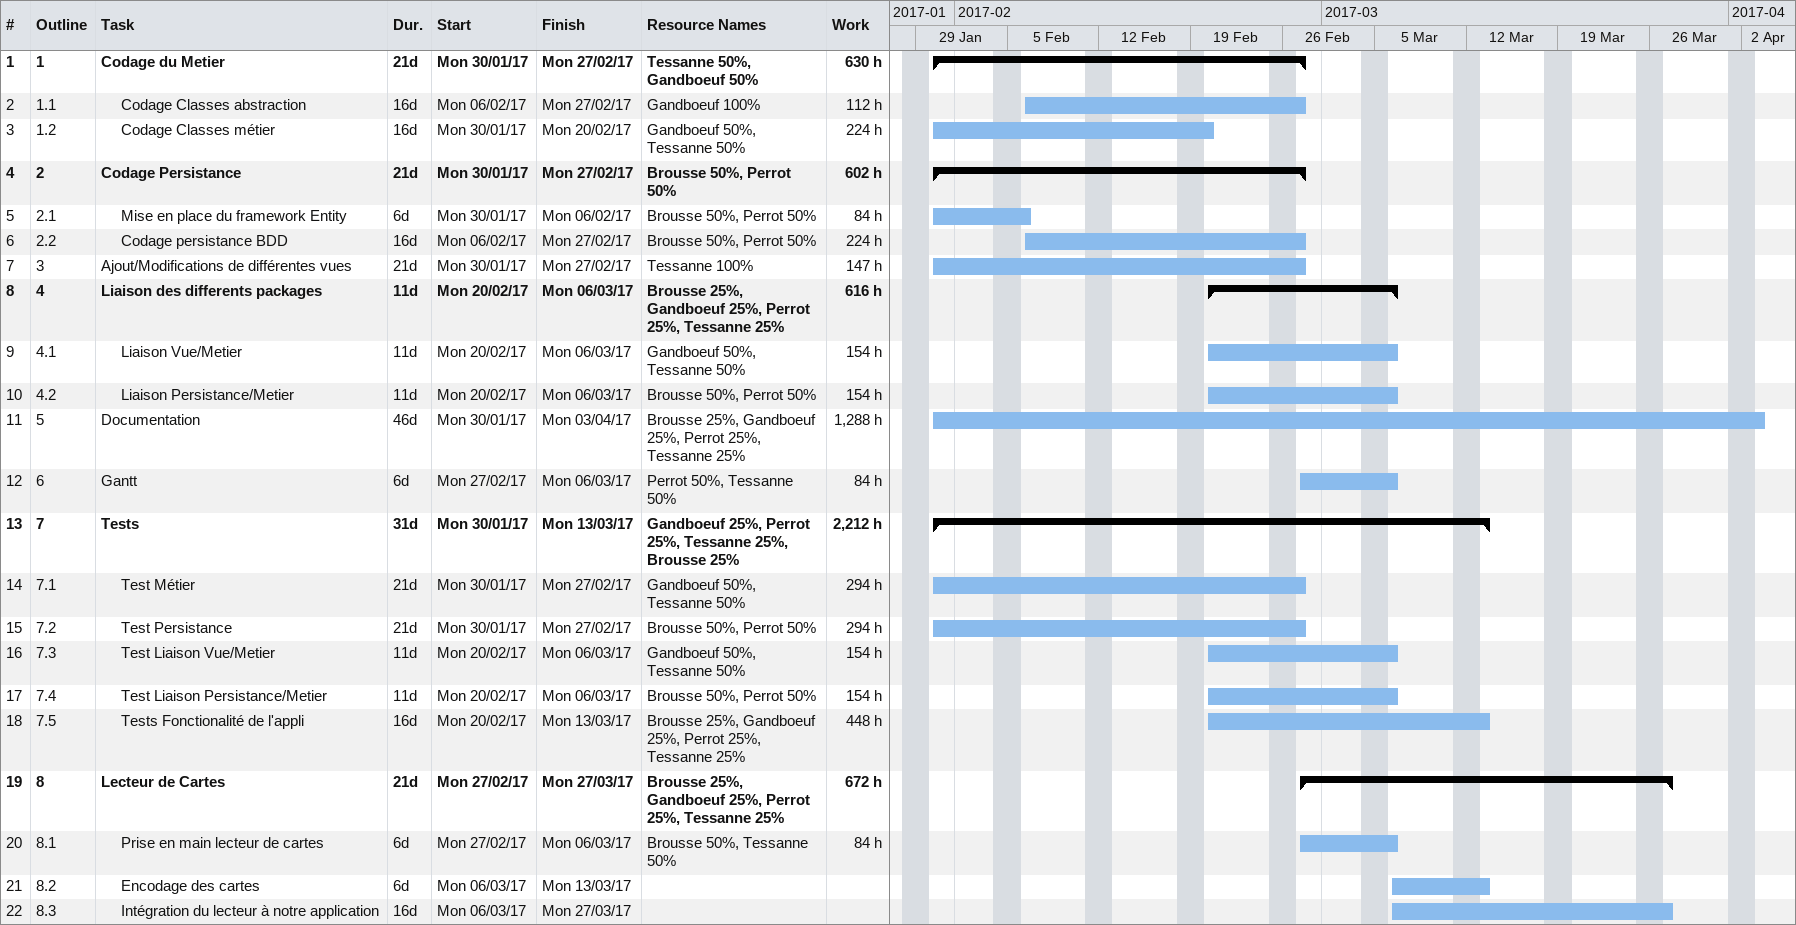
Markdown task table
| ID | WBS | Task | Duration | Start | Finish | Resources | Work (h) |
|---|---|---|---|---|---|---|---|
| 1 | 1 | **Codage du Metier** | 21d | 2017-01-30 | 2017-02-27 | Tessanne 50%, Gandboeuf 50% | 630 |
| 2 | 1.1 | Codage Classes abstraction | 16d | 2017-02-06 | 2017-02-27 | Gandboeuf 100% | 112 |
| 3 | 1.2 | Codage Classes métier | 16d | 2017-01-30 | 2017-02-20 | Gandboeuf 50%, Tessanne 50% | 224 |
| 4 | 2 | **Codage Persistance** | 21d | 2017-01-30 | 2017-02-27 | Brousse 50%, Perrot 50% | 602 |
| 5 | 2.1 | Mise en place du framework Entity | 6d | 2017-01-30 | 2017-02-06 | Brousse 50%, Perrot 50% | 84 |
| 6 | 2.2 | Codage persistance BDD | 16d | 2017-02-06 | 2017-02-27 | Brousse 50%, Perrot 50% | 224 |
| 7 | 3 | Ajout/Modifications de différentes vues | 21d | 2017-01-30 | 2017-02-27 | Tessanne 100% | 147 |
| 8 | 4 | **Liaison des differents packages** | 11d | 2017-02-20 | 2017-03-06 | Brousse 25%, Gandboeuf 25%, Perrot 25%, Tessanne 25% | 616 |
| 9 | 4.1 | Liaison Vue/Metier | 11d | 2017-02-20 | 2017-03-06 | Gandboeuf 50%, Tessanne 50% | 154 |
| 10 | 4.2 | Liaison Persistance/Metier | 11d | 2017-02-20 | 2017-03-06 | Brousse 50%, Perrot 50% | 154 |
| 11 | 5 | Documentation | 46d | 2017-01-30 | 2017-04-03 | Brousse 25%, Gandboeuf 25%, Perrot 25%, Tessanne 25% | 1288 |
| 12 | 6 | Gantt | 6d | 2017-02-27 | 2017-03-06 | Perrot 50%, Tessanne 50% | 84 |
| 13 | 7 | **Tests** | 31d | 2017-01-30 | 2017-03-13 | Gandboeuf 25%, Perrot 25%, Tessanne 25%, Brousse 25% | 2212 |
| 14 | 7.1 | Test Métier | 21d | 2017-01-30 | 2017-02-27 | Gandboeuf 50%, Tessanne 50% | 294 |
| 15 | 7.2 | Test Persistance | 21d | 2017-01-30 | 2017-02-27 | Brousse 50%, Perrot 50% | 294 |
| 16 | 7.3 | Test Liaison Vue/Metier | 11d | 2017-02-20 | 2017-03-06 | Gandboeuf 50%, Tessanne 50% | 154 |
| 17 | 7.4 | Test Liaison Persistance/Metier | 11d | 2017-02-20 | 2017-03-06 | Brousse 50%, Perrot 50% | 154 |
| 18 | 7.5 | Tests Fonctionalité de l'appli | 16d | 2017-02-20 | 2017-03-13 | Brousse 25%, Gandboeuf 25%, Perrot 25%, Tessanne 25% | 448 |
| 19 | 8 | **Lecteur de Cartes** | 21d | 2017-02-27 | 2017-03-27 | Brousse 25%, Gandboeuf 25%, Perrot 25%, Tessanne 25% | 672 |
| 20 | 8.1 | Prise en main lecteur de cartes | 6d | 2017-02-27 | 2017-03-06 | Brousse 50%, Tessanne 50% | 84 |
| 21 | 8.2 | Encodage des cartes | 6d | 2017-03-06 | 2017-03-13 |  |  |
| 22 | 8.3 | Intégration du lecteur à notre application | 16d | 2017-03-06 | 2017-03-27 |  |  |
